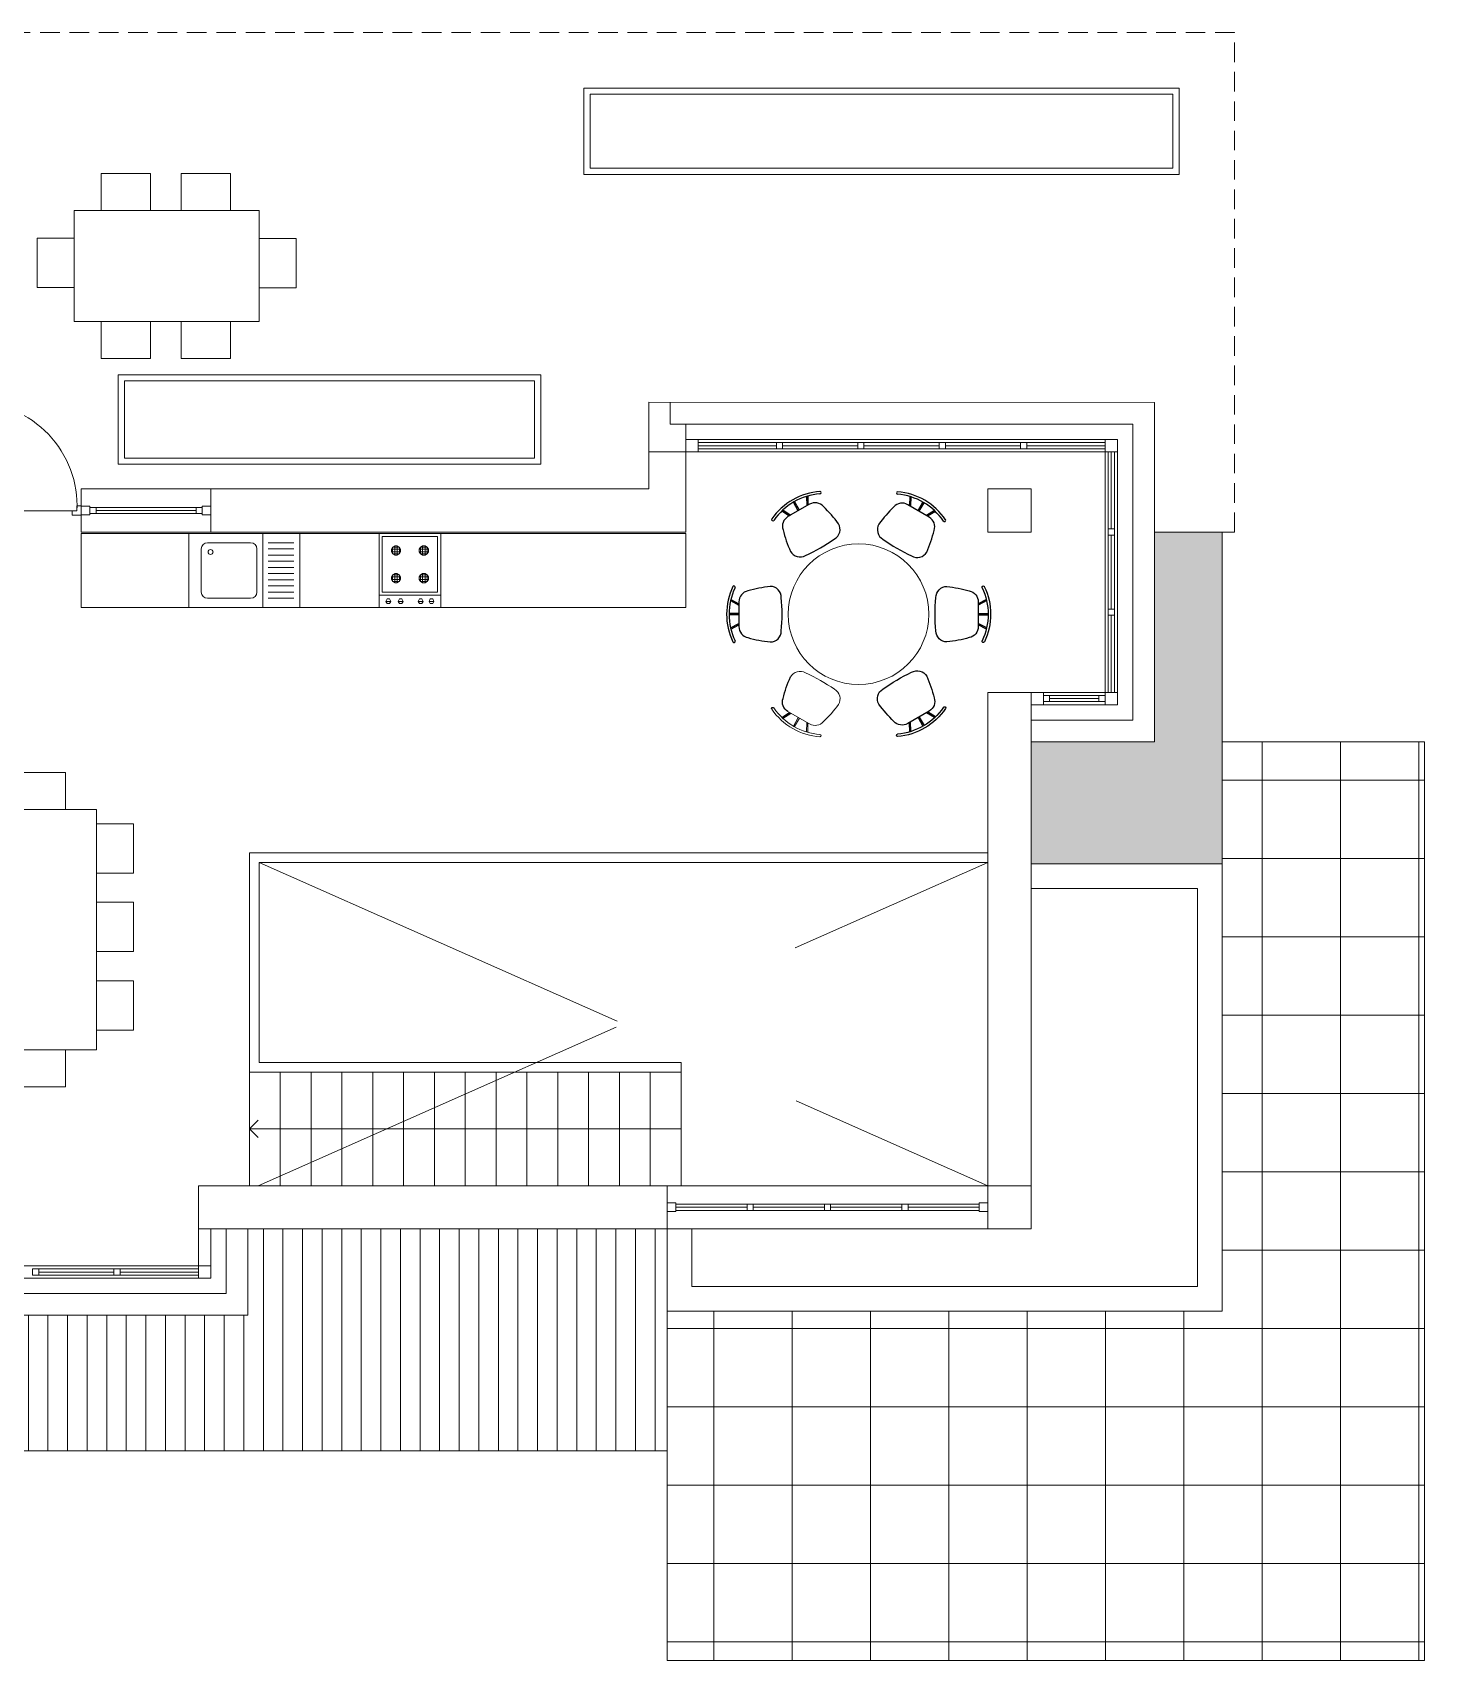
# Model space of a CAD drawing. Extents: x -358630 to -327385, y -986136 to -845034.
# Drawn here: x -339668 to -328384, y -858926 to -845726 of the extents above; entities that cross this region are included whole.
import ezdxf

# ---------------------------------------------------------------- set-up
doc = ezdxf.new("R2010")
doc.units = 0
doc.header["$LTSCALE"] = 25
doc.header["$MEASUREMENT"] = 0
for name, pattern in [('13004 proposed upper ground floor plan$0$Base Proposed$0$DASHED', [19.05, 12.7, -6.35]), ('13004 proposed upper ground floor plan$0$Proposed Lower Ground Plan$0$DASHED', [19.05, 12.7, -6.35]), ('13004 proposed upper ground floor plan$0$Proposed Upper Ground Floor$0$AUSGEZOGEN', [0]), ('13004 proposed upper ground floor plan$0$Proposed Upper Ground Floor$0$DASHED', [19.05, 12.7, -6.35])]:
    doc.linetypes.add(name, pattern=pattern)
doc.layers.get('0').update_dxf_attribs({"lineweight": 9})
doc.layers.add('13004 proposed upper ground floor plan$0$Proposed Upper Ground Floor$0$Furniture', color=253, linetype='Continuous', transparency=0.5)
doc.layers.add('www.cadblocksfree.com', color=7, linetype='Continuous', lineweight=9)

# ---------------------------------------------------------------- blocks, each defined once
blk = doc.blocks.new('13004 proposed upper ground floor plan$0$Proposed Upper Ground Floor$0$A$C53B94A88')
at = {"linetype": '13004 proposed upper ground floor plan$0$Proposed Upper Ground Floor$0$AUSGEZOGEN'}
for p, q in [((-250, 100), (-250, 600)), ((250, 600), (-250, 600)), ((-225, 575), (225, 575)), ((-225, 125), (-225, 575)), ((0, 575), (13, 575)), ((225, 575), (225, 125)), ((250, 600), (250, 100)), ((-225, 487), (-225, 500)), ((-225, 437), (-225, 425)), ((-150, 473), (-140, 490)), ((-150, 452), (-150, 473)), ((-75, 473), (-150, 473)), ((-140, 435), (-150, 452)), ((-150, 452), (-75, 452)), ((-123, 500), (-140, 490)), ((-140, 490), (-85, 490)), ((-140, 435), (-140, 490)), ((-140, 435), (-123, 425)), ((-85, 435), (-140, 435)), ((-123, 500), (-102, 500)), ((-102, 500), (-123, 500)), ((-123, 500), (-123, 425)), ((-102, 425), (-123, 425)), ((-85, 490), (-102, 500)), ((-102, 425), (-102, 500)), ((-102, 425), (-85, 435)), ((-85, 490), (-75, 473)), ((-85, 490), (-85, 435)), ((-75, 452), (-85, 435)), ((-75, 452), (-85, 435)), ((-75, 473), (-75, 452)), ((75, 473), (85, 490)), ((150, 473), (75, 473)), ((75, 452), (75, 473)), ((75, 452), (150, 452)), ((85, 435), (75, 452)), ((102, 500), (85, 490)), ((85, 435), (85, 490)), ((85, 490), (140, 490)), ((140, 435), (85, 435)), ((85, 435), (102, 425)), ((102, 500), (102, 425)), ((123, 500), (102, 500)), ((102, 500), (123, 500)), ((123, 425), (102, 425)), ((123, 425), (123, 500)), ((140, 490), (123, 500)), ((123, 425), (140, 435)), ((140, 490), (140, 435)), ((140, 490), (150, 473)), ((150, 452), (140, 435)), ((150, 452), (140, 435)), ((150, 473), (150, 452)), ((225, 487), (225, 500)), ((225, 437), (225, 425)), ((-225, 350), (-225, 362)), ((-225, 263), (-225, 275)), ((-150, 248), (-140, 265)), ((-123, 275), (-140, 265)), ((-140, 210), (-140, 265)), ((-140, 265), (-85, 265)), ((-123, 275), (-123, 200)), ((-102, 275), (-123, 275)), ((-123, 275), (-102, 275)), ((-102, 200), (-102, 275)), ((-85, 265), (-102, 275)), ((-85, 265), (-85, 210)), ((-85, 265), (-75, 248)), ((75, 248), (85, 265)), ((102, 275), (85, 265)), ((85, 265), (140, 265)), ((85, 210), (85, 265)), ((102, 275), (123, 275)), ((123, 275), (102, 275)), ((102, 275), (102, 200)), ((140, 265), (123, 275)), ((123, 200), (123, 275)), ((140, 265), (150, 248)), ((140, 265), (140, 210)), ((225, 362), (225, 350)), ((225, 263), (225, 275)), ((-225, 213), (-225, 200)), ((-75, 248), (-150, 248)), ((-150, 227), (-150, 248)), ((-150, 227), (-75, 227)), ((-140, 210), (-150, 227)), ((-85, 210), (-140, 210)), ((-140, 210), (-123, 200)), ((-102, 200), (-123, 200)), ((-102, 200), (-85, 210)), ((-75, 227), (-85, 210)), ((-75, 227), (-85, 210)), ((-75, 248), (-75, 227)), ((75, 227), (75, 248)), ((150, 248), (75, 248)), ((85, 210), (75, 227)), ((75, 227), (150, 227)), ((85, 210), (102, 200)), ((140, 210), (85, 210)), ((123, 200), (102, 200)), ((123, 200), (140, 210)), ((150, 227), (140, 210)), ((150, 227), (140, 210)), ((150, 248), (150, 227)), ((225, 213), (225, 200)), ((-250, 100), (-250, 0)), ((250, 100), (-250, 100)), ((-250, 0), (250, 0)), ((225, 125), (-225, 125)), ((-185, 70), (-195, 50)), ((-195, 50), (-185, 33)), ((-155, 50), (-195, 50)), ((-165, 70), (-185, 70)), ((-185, 33), (-165, 33)), ((-155, 50), (-165, 70)), ((-165, 33), (-155, 50)), ((-98, 70), (-107, 50)), ((-107, 50), (-98, 33)), ((-67, 50), (-107, 50)), ((-78, 70), (-98, 70)), ((-98, 33), (-78, 33)), ((-67, 50), (-78, 70)), ((-78, 33), (-67, 50)), ((13, 125), (0, 125)), ((65, 70), (55, 50)), ((55, 50), (65, 33)), ((95, 50), (55, 50)), ((85, 70), (65, 70)), ((65, 33), (85, 33)), ((95, 50), (85, 70)), ((85, 33), (95, 50)), ((165, 70), (155, 50)), ((155, 50), (165, 33)), ((195, 50), (155, 50)), ((185, 70), (165, 70)), ((165, 33), (185, 33)), ((195, 50), (185, 70)), ((185, 33), (195, 50)), ((250, 0), (250, 100))]:
    blk.add_line(p, q, dxfattribs=at)
blk = doc.blocks.new('13004 proposed upper ground floor plan$0$Proposed Upper Ground Floor$0$Table 6')
at = {"layer": '13004 proposed upper ground floor plan$0$Proposed Upper Ground Floor$0$Furniture'}
for points in [[(155, 1762, -1), (146, 1780)], [(145, 1779, -0.227548), (595, 1780)], [(155, 1762, -0.226715), (586, 1762)], [(181, 1658, -0.359601), (270, 1731)], [(471, 1731, -0.359601), (560, 1658)], [(595, 1780, -1), (586, 1762)], [(145, 1477, -0.040985), (181, 1658)], [(560, 1658, -0.041056), (595, 1477)], [(-625, 1073, -0.227548), (-402, 1464)], [(-402, 1464, -1), (-391, 1448)], [(235, 1387, -0.414214), (145, 1477)], [(595, 1477, -0.414214), (505, 1387)], [(1141, 1464, 1), (1130, 1448)], [(-605, 1074, -0.226715), (-391, 1448)], [(-421, 1333, -0.359601), (-314, 1373)], [(-314, 1373, -0.041056), (-139, 1313)], [(505, 1387, -0.045091), (235, 1387)], [(1053, 1373, 0.041056), (879, 1313)], [(1160, 1333, 0.359601), (1053, 1373)], [(-106, 1191, -0.045091), (-240, 956)], [(-139, 1313, -0.414214), (-106, 1191)], [(-605, 1074, -1), (-625, 1075)], [(-502, 1045, -0.359601), (-521, 1158)], [(-363, 923, -0.040985), (-502, 1045)], [(-240, 956, -0.414214), (-363, 923)], [(-500, 475, -0.041056), (-361, 596)], [(-361, 596, -0.414214), (-238, 564)], [(-238, 564, -0.045091), (-102, 331)], [(977, 564, 0.045091), (841, 331)], [(1100, 596, 0.414214), (977, 564)], [(1239, 475, 0.041056), (1100, 596)], [(-623, 444, -1), (-603, 445)], [(-395, 55, -0.227548), (-623, 444)], [(-385, 73, -0.226715), (-603, 445)], [(-518, 362, -0.359601), (-500, 475)], [(1125, 73, 0.226715), (1342, 445)], [(1134, 55, 0.227548), (1362, 444)], [(1257, 362, 0.359601), (1239, 475)], [(1362, 444, 1), (1342, 445)], [(-102, 331, -0.414214), (-134, 208)], [(841, 331, 0.414214), (873, 208)], [(-309, 148, -0.359601), (-416, 188)], [(-134, 208, -0.040985), (-309, 148)], [(235, 134, 0.414214), (145, 44)], [(505, 134, 0.045091), (235, 134)], [(595, 44, 0.414214), (505, 134)], [(873, 208, 0.040985), (1048, 148)], [(1048, 148, 0.359601), (1156, 188)], [(-385, 73, -1), (-397, 56)], [(145, 44, 0.040985), (181, -137)], [(560, -137, 0.041056), (595, 44)], [(1125, 73, 1), (1136, 56)], [(155, -241, 1), (146, -259)], [(145, -258, 0.227548), (595, -259)], [(155, -241, 0.226715), (586, -241)], [(181, -137, 0.359601), (270, -210)], [(471, -210, 0.359601), (560, -137)], [(595, -259, 1), (586, -241)]]:
    blk.add_lwpolyline(points, format="xyb", dxfattribs=at)
for points in [[(250, 1796), (285, 1731)], [(260, 1799), (296, 1731)], [(270, 1731), (471, 1731)], [(365, 1731), (365, 1811)], [(375, 1731), (375, 1811)], [(481, 1799), (445, 1731)], [(491, 1796), (456, 1731)], [(-521, 1158), (-421, 1333)], [(-475, 1375), (-434, 1310)], [(-468, 1382), (-428, 1320)], [(1207, 1382), (1168, 1320)], [(1214, 1375), (1173, 1310)], [(-474, 1241), (-543, 1281)], [(-469, 1250), (-538, 1289)], [(-588, 1173), (-514, 1171)], [(-585, 1183), (-508, 1181)], [(-584, 346), (-510, 349)], [(-581, 336), (-505, 339)], [(-470, 279), (-539, 239)], [(-465, 270), (-534, 230)], [(-416, 188), (-518, 362)], [(1156, 188), (1257, 362)], [(1204, 270), (1273, 230)], [(1209, 279), (1278, 239)], [(1321, 336), (1244, 339)], [(1324, 346), (1250, 349)], [(-470, 145), (-430, 211)], [(-463, 138), (-424, 201)], [(1202, 138), (1163, 201)], [(1209, 145), (1169, 211)], [(250, -275), (285, -210)], [(260, -278), (296, -210)], [(270, -210), (471, -210)], [(365, -210), (365, -290)], [(375, -210), (375, -290)], [(481, -278), (445, -210)], [(491, -275), (456, -210)]]:
    blk.add_lwpolyline(points, dxfattribs=at)
at = {"layer": '13004 proposed upper ground floor plan$0$Proposed Upper Ground Floor$0$Furniture', "lineweight": 5}
for points in [[(1365, 1073, 0.227548), (1141, 1464)], [(1345, 1074, 0.226715), (1130, 1448)], [(879, 1313, 0.414214), (845, 1191)], [(845, 1191, 0.045091), (979, 956)], [(1241, 1045, 0.359601), (1260, 1158)], [(1345, 1074, 1), (1364, 1075)], [(979, 956, 0.414214), (1102, 923)], [(1102, 923, 0.040985), (1241, 1045)]]:
    blk.add_lwpolyline(points, format="xyb", dxfattribs=at)
for points in [[(1260, 1158), (1160, 1333)], [(1208, 1250), (1277, 1289)], [(1213, 1241), (1282, 1281)], [(1324, 1183), (1247, 1181)], [(1327, 1173), (1253, 1171)]]:
    blk.add_lwpolyline(points, dxfattribs=at)
at = {"layer": '13004 proposed upper ground floor plan$0$Proposed Upper Ground Floor$0$Furniture', "linetype": 'Continuous', "lineweight": 5}
blk.add_circle((370, 761), 570, dxfattribs=at)
blk = doc.blocks.new('13004 proposed upper ground floor plan$0$Proposed Upper Ground Floor$0$A$C0879241C')
at = {"linetype": '13004 proposed upper ground floor plan$0$Proposed Upper Ground Floor$0$AUSGEZOGEN'}
for p, q in [((-300, -600), (-300, 0)), ((-200, -125), (-200, -475)), ((200, -75), (-150, -75)), ((250, -475), (250, -125)), ((341, -75), (551, -75)), ((551, -125), (341, -125)), ((341, -175), (551, -175)), ((551, -225), (341, -225)), ((341, -275), (551, -275)), ((551, -325), (341, -325)), ((341, -375), (551, -375)), ((-150, -525), (200, -525)), ((551, -425), (341, -425)), ((341, -475), (551, -475)), ((551, -525), (341, -525))]:
    blk.add_line(p, q, dxfattribs=at)
for points in [[(-300, 0), (300, 0), (300, -600), (-300, -600)], [(300, 0), (600, 0), (600, -600), (300, -600)]]:
    blk.add_lwpolyline(points, close=True)
blk.add_circle((-125, -150), 20)
for centre, start, end in [((-150, -125), 90, 180), ((200, -125), 0, 90), ((-150, -475), 180, 270), ((200, -475), 270, 0)]:
    blk.add_arc(centre, 50, start, end, dxfattribs=at)

msp = doc.modelspace()

# ---------------------------------------------------------------- hatches: boundary and pattern name
at = {"layer": 'www.cadblocksfree.com', "true_color": 0xa0a0a0}
h = msp.add_hatch(dxfattribs=at)
h.set_pattern_fill('AR-SAND', color=253, scale=1.5, angle=45)
h.set_pattern_definition([(82.5, (-362720.61, -921003.885), (-53.607202, 50.213023), [0, -57.912, 0, -64.77, 0, -61.9125]), (52.5, (-362720.61, -921003.89), (-28.35164, 123.70993), [0, -31.242, 0, -52.197, 0, -20.0025]), (12.5, (-362753.75, -921037.02), (83.744974, 84.049847), [0, -19.05, 0, -68.58, 0, -89.535]), (2.5, (-362753.75, -921037.02), (57.34217, 104.63262), [0, -9.525, 0, -44.958, 0, -51.435])])
h.paths.add_polyline_path([(-330025, -849776), (-330573, -849776), (-330573, -851476), (-331573, -851476), (-331573, -852467), (-330025, -852467)])
h = msp.add_hatch(dxfattribs=at)
h.set_pattern_fill('NET', color=253, scale=200)
h.set_pattern_definition([(0, (-362720.6, -921003.9), (0, 635), []), (90, (-362720.6, -921003.9), (-635, 4e-14), [])])
h.paths.add_polyline_path([(-328384, -851476), (-330025, -851476), (-330025, -856093), (-334523, -856093), (-334523, -858926), (-328384, -858926)])
h = msp.add_hatch(dxfattribs=at)
h.set_pattern_fill('ANSI31', color=253, scale=50, angle=45)
h.set_pattern_definition([(90, (-362720.61, -921003.89), (-158.75, 1e-14), [])])
h.paths.add_polyline_path([(-334523, -856093), (-334523, -855426), (-337923, -855426), (-337923, -856126), (-341983, -856126), (-341983, -856311), (-342023, -856306), (-342023, -857226), (-334523, -857226)])

# ---------------------------------------------------------------- linework, layer by layer
at = {"layer": 'www.cadblocksfree.com'}
for p, q in [((-330573, -848726), (-334673, -848724)), ((-330573, -851476), (-330573, -848726)), ((-330748, -848901), (-334498, -848901)), ((-330748, -851301), (-330748, -848901)), ((-330873, -849026), (-334373, -849026)), ((-330873, -851076), (-330873, -849026))]:
    msp.add_line(p, q, dxfattribs=at)
at = {"layer": 'www.cadblocksfree.com', "linetype": '13004 proposed upper ground floor plan$0$Proposed Upper Ground Floor$0$DASHED', "lineweight": 5, "ltscale": 0.5, "transparency": 33554585}
msp.add_lwpolyline([(-329923, -849776), (-329923, -845726), (-340223, -845726)], dxfattribs=at)
at = {"layer": 'www.cadblocksfree.com'}
for points in [[(-335198, -846176), (-335198, -846876), (-330373, -846876), (-330373, -846176), (-335198, -846176)], [(-338973, -849226), (-338973, -848501), (-335548, -848501), (-335548, -848526), (-335548, -849226), (-338973, -849226)], [(-334673, -848851), (-334673, -848724)], [(-334498, -848901), (-334498, -848726)], [(-334673, -849426), (-334673, -848851)], [(-334498, -848901), (-334498, -848901)], [(-334373, -849026), (-334373, -848901)], [(-334373, -849126), (-334673, -849126)], [(-334373, -849126), (-334373, -849776)], [(-330973, -849026), (-334273, -849026)], [(-334273, -849051), (-333638, -849051)], [(-334273, -849076), (-333638, -849076)], [(-334273, -849101), (-333638, -849101)], [(-330973, -849126), (-334273, -849126)], [(-333588, -849051), (-332978, -849051)], [(-333588, -849076), (-332978, -849076)], [(-333588, -849101), (-332978, -849101)], [(-332928, -849051), (-332318, -849051)], [(-332928, -849076), (-332318, -849076)], [(-332928, -849101), (-332318, -849101)], [(-332268, -849051), (-331658, -849051)], [(-332268, -849076), (-331658, -849076)], [(-332268, -849101), (-331658, -849101)], [(-331608, -849051), (-330973, -849051)], [(-331608, -849076), (-330973, -849076)], [(-331608, -849101), (-330973, -849101)], [(-330973, -849026), (-330973, -849126)], [(-330973, -851076), (-330973, -849126)], [(-330948, -849126), (-330948, -849751)], [(-330923, -849126), (-330923, -849751)], [(-330898, -849126), (-330898, -849751)], [(-339273, -849426), (-334673, -849426)], [(-339273, -849426), (-339273, -849776)], [(-339073, -849426), (-338973, -849426)], [(-338223, -849426), (-338223, -849776)], [(-331923, -849776), (-331923, -849426)], [(-331573, -849776), (-331573, -849426)], [(-339308, -849563), (-339273, -849563), (-339273, -849638), (-339348, -849638), (-339348, -849603)], [(-339348, -849603), (-339308, -849603)], [(-339308, -849603), (-339308, -849563)], [(-338343, -849576), (-339153, -849576)], [(-338343, -849601), (-339153, -849601)], [(-338343, -849626), (-339153, -849626)], [(-339273, -849776), (-334373, -849776)], [(-330025, -849776), (-330025, -852467), (-331573, -852467), (-331573, -851476), (-330573, -851476), (-330573, -849784), (-330573, -849776), (-329923, -849776)], [(-330948, -849801), (-330948, -850426)], [(-330923, -849801), (-330923, -850401)], [(-330898, -849801), (-330898, -850426)], [(-330948, -850451), (-330948, -851076)], [(-330923, -850451), (-330923, -851076)], [(-330898, -850451), (-330898, -851076)], [(-338323, -855076), (-331923, -855076), (-331923, -851076)], [(-331573, -851076), (-331573, -851076), (-331923, -851076)], [(-330973, -851076), (-331573, -851076)], [(-331423, -851101), (-331023, -851101)], [(-331423, -851126), (-331023, -851126)], [(-331573, -851176), (-330973, -851176)], [(-331573, -853043), (-331573, -851176)], [(-331423, -851151), (-331023, -851151)], [(-331573, -851301), (-330748, -851301)], [(-331573, -851476), (-330573, -851476)], [(-334490, -854156), (-337910, -854156), (-337910, -852376), (-331923, -852376)], [(-334410, -854156), (-334410, -854076), (-337830, -854076), (-337830, -852456), (-331923, -852456)], [(-331923, -852456), (-332003, -852456)], [(-334523, -856093), (-330025, -856093), (-330025, -852467), (-331573, -852467)], [(-334323, -855893), (-330225, -855893), (-330225, -852667), (-331573, -852667)], [(-338323, -855426), (-331573, -855426), (-331573, -853043)], [(-334410, -855076), (-334410, -854156), (-337910, -854156), (-337910, -855076)], [(-337660, -855076), (-337660, -854156)], [(-337410, -855076), (-337410, -854156)], [(-337160, -855076), (-337160, -854156)], [(-336910, -855076), (-336910, -854156)], [(-336660, -855076), (-336660, -854156)], [(-336410, -855076), (-336410, -854156)], [(-336160, -855076), (-336160, -854156)], [(-335910, -855076), (-335910, -854156)], [(-335660, -855076), (-335660, -854156)], [(-335410, -855076), (-335410, -854156)], [(-335160, -855076), (-335160, -854156)], [(-334910, -855076), (-334910, -854156)], [(-334660, -855076), (-334660, -854156)], [(-338323, -855726), (-338323, -855076)], [(-334523, -855426), (-334523, -855076)], [(-331923, -855426), (-331923, -855076)], [(-334453, -855226), (-333875, -855226)], [(-333825, -855226), (-333248, -855226)], [(-333198, -855226), (-332621, -855226)], [(-332571, -855226), (-331993, -855226)], [(-334453, -855251), (-333875, -855251)], [(-334453, -855276), (-333875, -855276)], [(-333825, -855251), (-333248, -855251)], [(-333825, -855276), (-333248, -855276)], [(-333198, -855251), (-332621, -855251)], [(-333198, -855276), (-332621, -855276)], [(-332571, -855251), (-331993, -855251)], [(-332571, -855276), (-331993, -855276)], [(-342023, -856126), (-337923, -856126), (-337923, -855426)], [(-341723, -855826), (-338223, -855826), (-338223, -855426)], [(-341723, -855951), (-338098, -855951), (-338098, -855426)], [(-338223, -855726), (-338223, -855426)], [(-334523, -856093), (-334523, -855426)], [(-334523, -855426), (-331923, -855426)], [(-334323, -855893), (-334323, -855426)], [(-341623, -855726), (-338323, -855726)], [(-339008, -855751), (-339618, -855751)], [(-338323, -855751), (-338958, -855751)], [(-341623, -855826), (-338323, -855826)], [(-339008, -855776), (-339618, -855776)], [(-339008, -855801), (-339618, -855801)], [(-338323, -855776), (-338958, -855776)], [(-338323, -855801), (-338958, -855801)]]:
    msp.add_lwpolyline(points, dxfattribs=at)
for points in [[(-335148, -846226), (-335148, -846826), (-330423, -846826), (-330423, -846226)], [(-338923, -849176), (-338923, -848551), (-335598, -848551), (-335598, -849176)], [(-334273, -849026), (-334373, -849026), (-334373, -849126), (-334273, -849126)], [(-333588, -849051), (-333638, -849051), (-333638, -849101), (-333588, -849101)], [(-332928, -849051), (-332978, -849051), (-332978, -849101), (-332928, -849101)], [(-332268, -849051), (-332318, -849051), (-332318, -849101), (-332268, -849101)], [(-331608, -849051), (-331658, -849051), (-331658, -849101), (-331608, -849101)], [(-330873, -849026), (-330973, -849026), (-330973, -849126), (-330873, -849126)], [(-331923, -849426), (-331573, -849426), (-331573, -849776), (-331923, -849776)], [(-339273, -849636), (-339203, -849636), (-339203, -849566), (-339273, -849566)], [(-339203, -849626), (-339153, -849626), (-339153, -849576), (-339203, -849576)], [(-338343, -849626), (-338293, -849626), (-338293, -849576), (-338343, -849576)], [(-338293, -849636), (-338223, -849636), (-338223, -849566), (-338293, -849566)], [(-330898, -849751), (-330948, -849751), (-330948, -849801), (-330898, -849801)], [(-330898, -850401), (-330948, -850401), (-330948, -850451), (-330898, -850451)], [(-331473, -851076), (-331573, -851076), (-331573, -851176), (-331473, -851176)], [(-331423, -851101), (-331473, -851101), (-331473, -851151), (-331423, -851151)], [(-330973, -851101), (-331023, -851101), (-331023, -851151), (-330973, -851151)], [(-330873, -851076), (-330973, -851076), (-330973, -851176), (-330873, -851176)], [(-331923, -855076), (-331573, -855076), (-331573, -855426), (-331923, -855426)], [(-334523, -855286), (-334453, -855286), (-334453, -855216), (-334523, -855216)], [(-333875, -855276), (-333825, -855276), (-333825, -855226), (-333875, -855226)], [(-333248, -855276), (-333198, -855276), (-333198, -855226), (-333248, -855226)], [(-332621, -855276), (-332571, -855276), (-332571, -855226), (-332621, -855226)], [(-331923, -855286), (-331993, -855286), (-331993, -855216), (-331923, -855216)], [(-339668, -855801), (-339618, -855801), (-339618, -855751), (-339668, -855751)], [(-339008, -855801), (-338958, -855801), (-338958, -855751), (-339008, -855751)], [(-338323, -855826), (-338223, -855826), (-338223, -855726), (-338323, -855726)]]:
    msp.add_lwpolyline(points, close=True, dxfattribs=at)
at = {"layer": 'www.cadblocksfree.com', "lineweight": 5}
for points in [[(-339112, -847169), (-339112, -846869), (-338712, -846869), (-338712, -847169)], [(-338463, -847169), (-338463, -846869), (-338063, -846869), (-338063, -847169)], [(-339332, -847169), (-339332, -848069), (-337832, -848069), (-337832, -847169), (-339332, -847169)], [(-339332, -847794), (-339632, -847794), (-339632, -847394), (-339332, -847394)], [(-337832, -847795), (-337532, -847795), (-337532, -847395), (-337832, -847395)], [(-339113, -848069), (-339113, -848369), (-338713, -848369), (-338713, -848069)], [(-338464, -848069), (-338464, -848369), (-338064, -848369), (-338064, -848069)], [(-339273, -850388), (-339273, -849788), (-334373, -849788), (-334373, -850388), (-339273, -850388)], [(-339800, -852025), (-339800, -851725), (-339400, -851725), (-339400, -852025)], [(-340050, -852025), (-339150, -852025), (-339150, -853975), (-340050, -853975), (-340050, -852025)], [(-339150, -852143), (-338850, -852143), (-338850, -852543), (-339150, -852543)], [(-339150, -852778), (-338850, -852778), (-338850, -853178), (-339150, -853178)], [(-339150, -853416), (-338850, -853416), (-338850, -853816), (-339150, -853816)], [(-339800, -853975), (-339800, -854275), (-339400, -854275), (-339400, -853975)]]:
    msp.add_lwpolyline(points, dxfattribs=at)
at = {"layer": 'www.cadblocksfree.com', "linetype": '13004 proposed upper ground floor plan$0$Base Proposed$0$DASHED', "ltscale": 10}
msp.add_lwpolyline([(-340148, -849603), (-339348, -849603)], dxfattribs=at)
at = {"layer": 'www.cadblocksfree.com', "color": 253, "true_color": 0xa0a0a0}
for points in [[(-330025, -849776), (-330025, -851476), (-328384, -851476), (-328384, -858926), (-334523, -858926), (-334523, -857226)], [(-334523, -856093), (-334523, -858926), (-328384, -858926), (-328384, -851476), (-330025, -851476), (-330025, -856093), (-334523, -856093)], [(-334523, -857226), (-342023, -857226), (-342023, -858145), (-346835, -857468), (-346576, -856586), (-353263, -854669), (-353869, -856784)]]:
    msp.add_lwpolyline(points, dxfattribs=at)
at = {"layer": 'www.cadblocksfree.com', "linetype": '13004 proposed upper ground floor plan$0$Proposed Lower Ground Plan$0$DASHED', "ltscale": 0.5, "transparency": 33554534}
msp.add_lwpolyline([(-329923, -849776), (-330573, -849776)], dxfattribs=at)
at = {"layer": 'www.cadblocksfree.com', "linetype": '13004 proposed upper ground floor plan$0$Proposed Upper Ground Floor$0$DASHED', "lineweight": 5, "ltscale": 10, "transparency": 33554585}
for points in [[(-337840, -855076), (-331923, -852456)], [(-337830, -852456), (-331923, -855076)]]:
    msp.add_lwpolyline(points, dxfattribs=at)
at = {"layer": 'www.cadblocksfree.com', "lineweight": 5, "transparency": 33554559}
for points in [[(-337910, -854616), (-337840, -854545)], [(-334410, -854616), (-337910, -854616)], [(-337840, -854686), (-337910, -854616)]]:
    msp.add_lwpolyline(points, dxfattribs=at)
at = {"layer": 'www.cadblocksfree.com'}
msp.add_arc((-340148, -849564), 841, 357.3356, 90, dxfattribs=at)

# ---------------------------------------------------------------- block references
at = {"layer": 'www.cadblocksfree.com', "lineweight": 5, "xscale": -1, "rotation": 90}
msp.add_blockref('13004 proposed upper ground floor plan$0$Proposed Upper Ground Floor$0$Table 6', (-332211, -850072), dxfattribs=at)
at = {"layer": 'www.cadblocksfree.com', "lineweight": 5}
msp.add_blockref('13004 proposed upper ground floor plan$0$Proposed Upper Ground Floor$0$A$C0879241C', (-338100, -849788), dxfattribs=at)
at = {"layer": 'www.cadblocksfree.com', "lineweight": 5, "xscale": -1}
msp.add_blockref('13004 proposed upper ground floor plan$0$Proposed Upper Ground Floor$0$A$C53B94A88', (-336609, -850388), dxfattribs=at)

doc.saveas('drawing.dxf')
